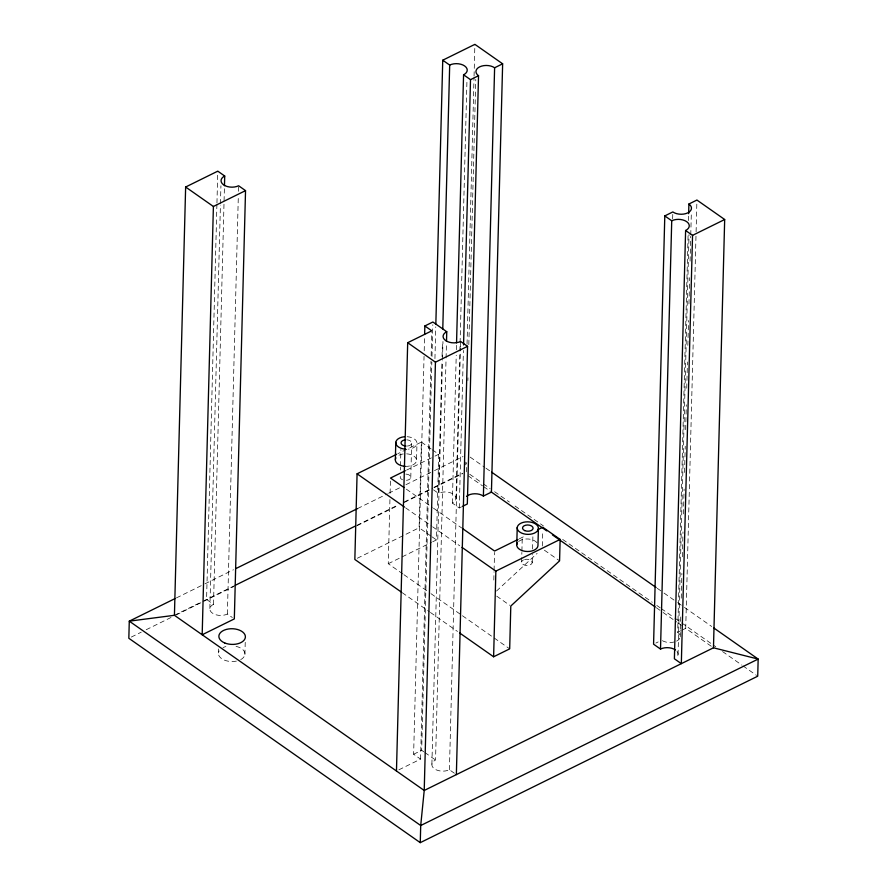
<?xml version="1.0" encoding="UTF-8"?>
<svg xmlns="http://www.w3.org/2000/svg" width="887" height="887" viewBox="0 0 887 887"><rect width="100%" height="100%" fill="white"/><g stroke="black" fill="none" stroke-linecap="round" stroke-linejoin="round"><path stroke-width="0.67" stroke-dasharray="4.43 3.33" d="M216.916 204.32L206.571 599.446L213.501 604.313A10.622 6.276 1.5 0 0 212.414 613.139A10.622 6.276 1.5 0 0 227.382 614.048L232.339 617.518M216.949 202.935L217.781 171.158M209.853 608.537L220.419 205.13M220.453 203.744L220.93 185.782M213.501 604.313L224.433 187.079M218.446 652.899L218.546 648.951M227.382 614.048L238.304 196.814M238.448 191.282L238.603 185.76M244.912 654.495L245.255 641.323M402.875 573.956L388.262 563.711L389.958 498.771M390.103 493.25L390.502 478.049M400.37 470.043L400.436 467.294M400.48 465.93L400.902 449.476M410.781 477.528L411.668 443.267M405.159 466.318A10.622 6.276 1.5 0 0 416.513 460.719L416.968 443.589M431.049 536.125L419.119 527.765L421.358 442.103L397.875 453.689M398.873 769.816L420.571 759.117L413.63 754.249L424.053 356.352M424.197 350.831L424.563 337.016M420.571 759.117L430.993 361.22M431.137 355.698L431.747 332.215M423.798 751.788L421.669 750.291L431.836 362.062M431.98 356.541L432.812 324.764M434.94 358.625L435.772 326.848M432.756 541.757L436.459 539.928L438.71 454.277L432.202 449.709M461.584 506.821L459.289 507.952L452.348 503.084A10.622 6.276 1.5 0 0 453.445 494.259A10.622 6.276 1.5 0 0 438.477 493.349L441.914 362.107M442.059 356.574L442.458 341.384M431.891 764.25L442.458 360.832M442.491 359.446L442.968 341.484M454.377 773.22L449.421 769.75A10.622 6.276 1.5 0 1 434.453 768.852A10.622 6.276 1.5 0 1 435.539 760.015L446.039 359.368M446.072 357.982L446.471 342.781M452.348 503.084L456.228 355.255M456.373 349.733L456.517 344.2M456.007 498.86L459.832 352.416M459.876 351.03L460.054 344.123M460.087 342.737L466.961 80.24M449.421 769.75L460.453 348.369M460.497 346.994L460.641 341.462M459.289 507.952L463.413 350.454M467.039 344.156L474.024 77.513M474.057 76.127L474.889 44.35M465.675 464.843L465.753 462.083M467.881 380.567L467.959 377.807M468.824 344.655L475.776 79.386M466.285 471.851L466.529 462.626M493.826 580.054L494.037 571.76M494.07 570.374L494.547 552.413M521.611 562.036L521.866 552.446M521.9 551.082L522.299 536.003M532.2 562.68L532.422 554.453M532.566 548.975L532.921 535.271M542.301 545.993L542.689 531.269M672.645 218.845L672.789 213.323M676.581 641.135A10.622 6.276 1.5 0 0 677.679 632.298L688.101 234.412M688.456 220.597L688.6 215.064M678.045 654.562L689.044 234.567M680.229 636.899L680.772 616.177M681.249 598.215L681.892 573.357M682.336 556.77L682.979 531.901M683.456 513.939L684.099 489.081M684.542 472.494L685.23 446.25M685.662 429.663L686.305 404.805M686.749 388.218L687.436 361.974M687.868 345.398L688.523 320.529M688.955 303.942L689.642 277.698M690.075 261.122L690.729 236.252M690.762 234.867L691.339 212.758M711.252 646.246L685.718 628.34L696.062 233.214M696.095 231.829L696.927 200.052M496.509 591.041L537.145 553.377M406.568 470.121L433.765 456.716M434.996 456.106L438.71 454.277M176.424 597.905L203.722 584.444M204.964 583.834L233.503 569.753M357.561 508.561L387.342 493.882M388.573 493.272L399.749 487.761M405.947 484.701L433.244 471.241M434.486 470.631L463.014 456.55M174.429 615.301L201.626 601.885M202.857 601.275L233.913 585.963M356.962 525.27L397.975 505.036M404.195 501.975L431.537 488.493M434.009 487.273L462.437 473.248M131.32 637.066L141.244 632.176M146.2 629.726L171.014 617.485M175.981 615.035L234.29 586.274M357.117 525.692L398.052 505.501M404.261 502.441L432.789 488.371M434.031 487.761L462.57 473.68M357.317 558.245L419.119 527.765M388.262 563.711L431.525 542.367M519.305 538.841L525.481 535.792M413.63 754.249L421.669 750.291M655.87 643.064L658.165 641.922M677.679 632.298L681.127 630.602M682.269 630.036L685.718 628.34M470.143 457.104L484.879 467.438M486.021 468.236L490.555 471.418M657.245 588.303L662.911 592.283M664.041 593.081L676.515 601.818M677.657 602.617L683.323 606.597M684.454 607.395L711.673 626.477M469.689 474.235L482.162 482.983M483.304 483.781L490.101 488.549M494.636 491.731L509.382 502.064M515.048 506.045L543.398 525.924M562.68 539.44L652.255 602.262M656.79 605.433L660.194 607.828M661.325 608.615L673.798 617.363M674.94 618.161L680.606 622.131M681.737 622.929L715.765 646.789M722.561 651.557L741.842 665.073M742.973 665.871L756.578 675.417M421.358 442.103L431.115 448.955M468.114 475.754L482.55 485.876M483.659 486.653L490.323 491.32M656.347 607.75L661.99 611.708M663.121 612.496L676.681 621.998M677.812 622.796L683.456 626.754M544.396 550.195L559.575 560.839M433.521 489.879L438.477 493.349M406.335 489.158L432.357 507.408M433.488 508.196L461.772 528.031M405.603 507.83L431.548 526.024M432.679 526.823L459.754 545.804M432.124 536.89L436.459 539.928M496.709 596.142L509.726 605.267M403.995 574.743L429.862 592.882M430.982 593.669L461.34 614.957M462.46 615.744L509.681 648.863M402.232 592.693L429.308 611.686M430.439 612.473L457.515 631.466M424.873 752.531L435.539 760.015M674.264 641.988A10.622 6.276 1.5 0 1 661.613 640.226M236.042 646.368A13.272 7.839 1.5 0 1 240.355 659.784M236.397 661.114A13.272 7.839 1.5 0 1 222.437 659.163A13.272 7.839 1.5 0 1 219.144 650.914M223.003 647.621A13.272 7.839 1.5 0 1 225.908 646.545M677.014 651.357A10.622 6.276 1.5 0 1 676.238 657.6M406.701 453.834A10.622 6.276 1.5 0 1 416.513 460.719M398.995 455.208A10.622 6.276 1.5 0 1 403.94 453.889M518.573 541.558A10.622 6.276 1.5 0 1 536.912 542.656M407.155 436.703A10.622 6.276 1.5 0 1 416.979 442.768A10.622 6.276 1.5 0 1 408.375 449.144M406.767 439.83A5.311 3.138 1.5 0 1 411.679 442.857A5.311 3.138 1.5 0 1 407.377 446.05M524.594 559.497A5.311 3.138 1.5 0 1 532.222 562.402A5.311 3.138 1.5 0 1 524.738 565.185A5.311 3.138 1.5 0 1 523.441 559.93M405.869 474.09A5.311 3.138 1.5 0 1 410.781 477.117A5.311 3.138 1.5 0 1 406.479 480.31M402.498 479.756A5.311 3.138 1.5 0 1 402.011 474.778"/><path stroke-width="1.33" d="M713.935 628.063L758.163 659.074L757.72 676.204L420.261 842.65L420.715 825.52L424.219 790.472L174.429 615.301L185.638 187.013L217.781 171.158L224.721 176.025L224.466 185.705M185.638 187.013L213.401 206.483L202.181 634.759L234.323 618.915L245.533 190.627L238.603 185.76A10.622 6.276 1.5 0 1 223.624 184.862A10.622 6.276 1.5 0 1 224.721 176.025M396.644 454.299L357.084 473.813L354.844 559.464L401.101 591.906M395.347 459.444L395.79 442.314M396.467 771.003L407.687 342.715L431.792 330.829L424.851 325.961L432.878 322.003L446.76 331.727L446.505 341.406M424.629 334.255L424.851 325.961M435.839 324.077L442.746 60.205L474.889 44.35L502.641 63.809L491.431 492.097L546.78 530.914M407.687 342.715L435.439 362.184L424.219 790.472L713.47 647.798L758.163 659.074L420.715 825.52L129.28 621.155L175.182 598.514M442.779 328.944L449.687 65.073L442.746 60.205M456.55 342.825L463.568 74.796A10.622 6.276 1.5 0 0 464.666 65.971A10.622 6.276 1.5 0 0 449.687 65.073M463.557 344.921L470.509 79.664L463.568 74.796M456.361 774.617L467.571 346.329L460.641 341.462A10.622 6.276 1.5 0 1 445.662 340.564A10.622 6.276 1.5 0 1 446.76 331.727M502.641 63.809L494.613 67.778A10.622 6.276 1.5 0 0 479.634 66.869A10.622 6.276 1.5 0 0 478.536 75.705L467.327 503.993L462.737 506.255M466.584 496.354A10.622 6.276 1.5 0 1 483.393 496.066L494.613 67.778M537.844 529.694L542.789 527.255L560.14 539.418L559.575 560.839L510.801 606.032L509.681 648.863L493.615 656.779L495.855 571.128L462.016 547.39M516.766 544.596L517.221 527.455M538.398 528.741A10.622 6.276 1.5 0 1 521.844 533.187A10.622 6.276 1.5 0 1 523.186 522.376A10.622 6.276 1.5 0 1 538.398 528.741L537.943 545.871A10.622 6.276 1.5 0 1 525.204 551.337A10.622 6.276 1.5 0 1 517.332 542.999M713.47 647.798L724.679 219.51L696.927 200.052L688.9 204.021A10.622 6.276 1.5 0 1 687.802 212.847A10.622 6.276 1.5 0 1 672.823 211.938L664.795 215.907L653.575 644.195L660.516 649.062A10.622 6.276 1.5 0 1 675.484 649.96M660.516 649.062L671.725 220.774L664.795 215.907M685.607 230.498L674.397 658.786L681.327 663.653L692.547 235.365L685.607 230.498A10.622 6.276 1.5 0 0 686.704 221.672A10.622 6.276 1.5 0 0 671.725 220.774M688.645 213.689L688.9 204.021M213.401 206.483L245.533 190.627M470.509 79.664L478.536 75.705M435.439 362.184L467.571 346.329M692.547 235.365L724.679 219.51M405.337 470.731L390.502 478.049L404.073 487.573M235.975 568.534L357.561 508.561M235.155 585.353L355.72 525.88M483.393 496.066L491.431 492.097M518.063 539.451L494.58 551.038L462.903 528.818M495.855 571.128L560.14 539.418M174.429 615.301L129.28 621.155L128.837 638.285L420.261 842.65M491.686 472.206L656.114 587.516M552.424 534.872L655.216 606.952M357.084 473.813L404.472 507.042M459.765 633.052L493.615 656.779M405.159 466.318A10.622 6.276 1.5 0 1 395.901 457.847M405.603 449.188A10.622 6.276 1.5 0 1 395.779 443.134A10.622 6.276 1.5 0 1 404.383 436.748M405.991 446.072A5.311 3.138 1.5 0 1 401.079 443.034A5.311 3.138 1.5 0 1 405.381 439.852M224.677 642.931A13.272 7.839 1.5 0 0 245.366 637.365A13.272 7.839 1.5 0 0 226.351 629.415A13.272 7.839 1.5 0 0 224.677 642.931M524.827 530.637A5.311 3.138 1.5 0 0 533.098 528.419A5.311 3.138 1.5 0 0 525.492 525.237A5.311 3.138 1.5 0 0 524.827 530.637"/></g></svg>
